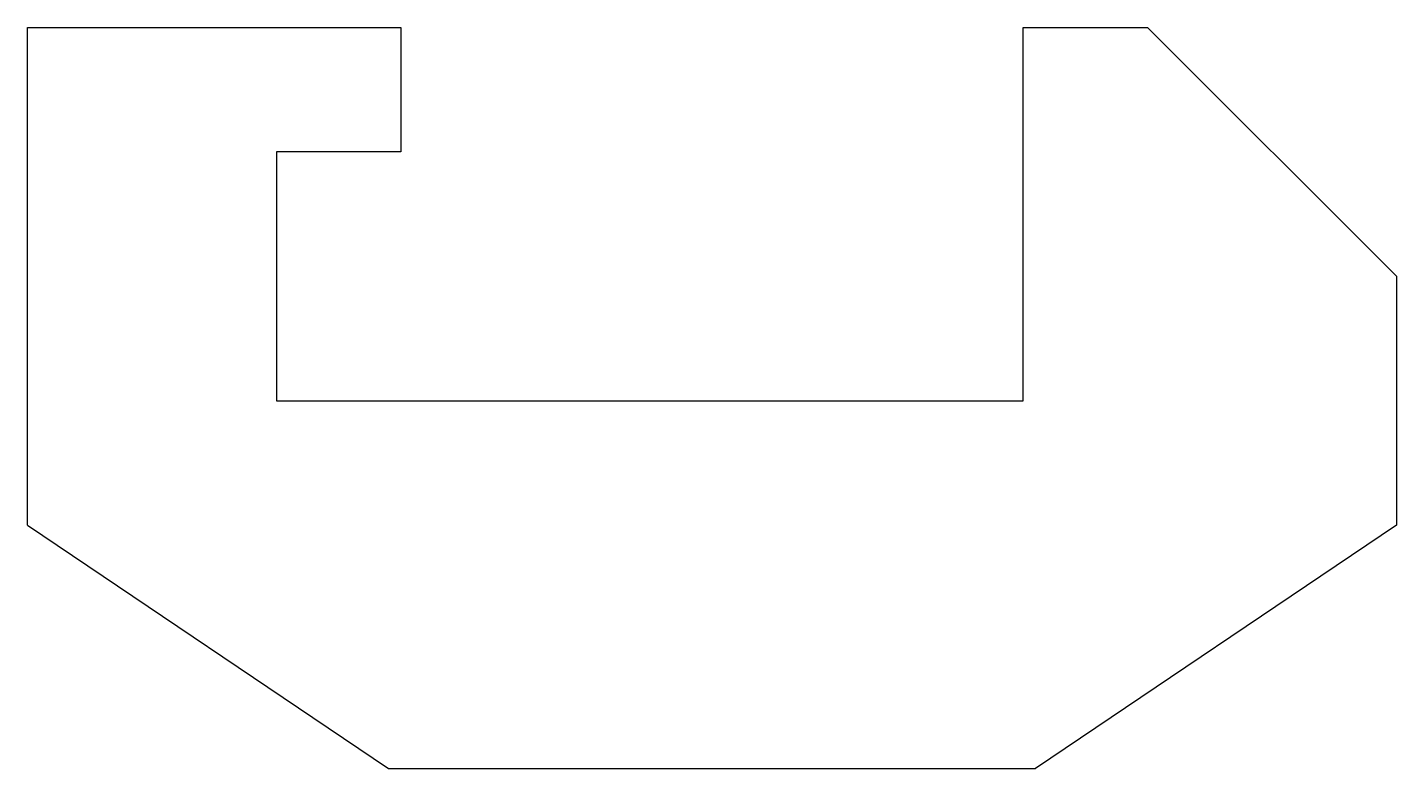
# Model space of a CAD drawing. Header units: millimetres. Extents: x 0 to 110, y 0 to 60.
import ezdxf

# ---------------------------------------------------------------- set-up
doc = ezdxf.new("R2010")
doc.units = ezdxf.units.MM

msp = doc.modelspace()

# ---------------------------------------------------------------- linework, layer by layer
for p, q in [((0, 19.57), (0, 59.57)), ((0, 59.57), (30, 59.57)), ((30, 59.57), (30, 49.57)), ((80, 29.57), (80, 59.57)), ((80, 59.57), (90, 59.57)), ((90, 59.57), (110, 39.57)), ((30, 49.57), (20, 49.57)), ((20, 49.57), (20, 29.57)), ((110, 39.57), (110, 19.57)), ((20, 29.57), (80, 29.57)), ((0, 19.57), (29.02, 0)), ((110, 19.57), (80.98, 0)), ((29.02, 0), (80.98, 0))]:
    msp.add_line(p, q)

doc.saveas('drawing.dxf')
